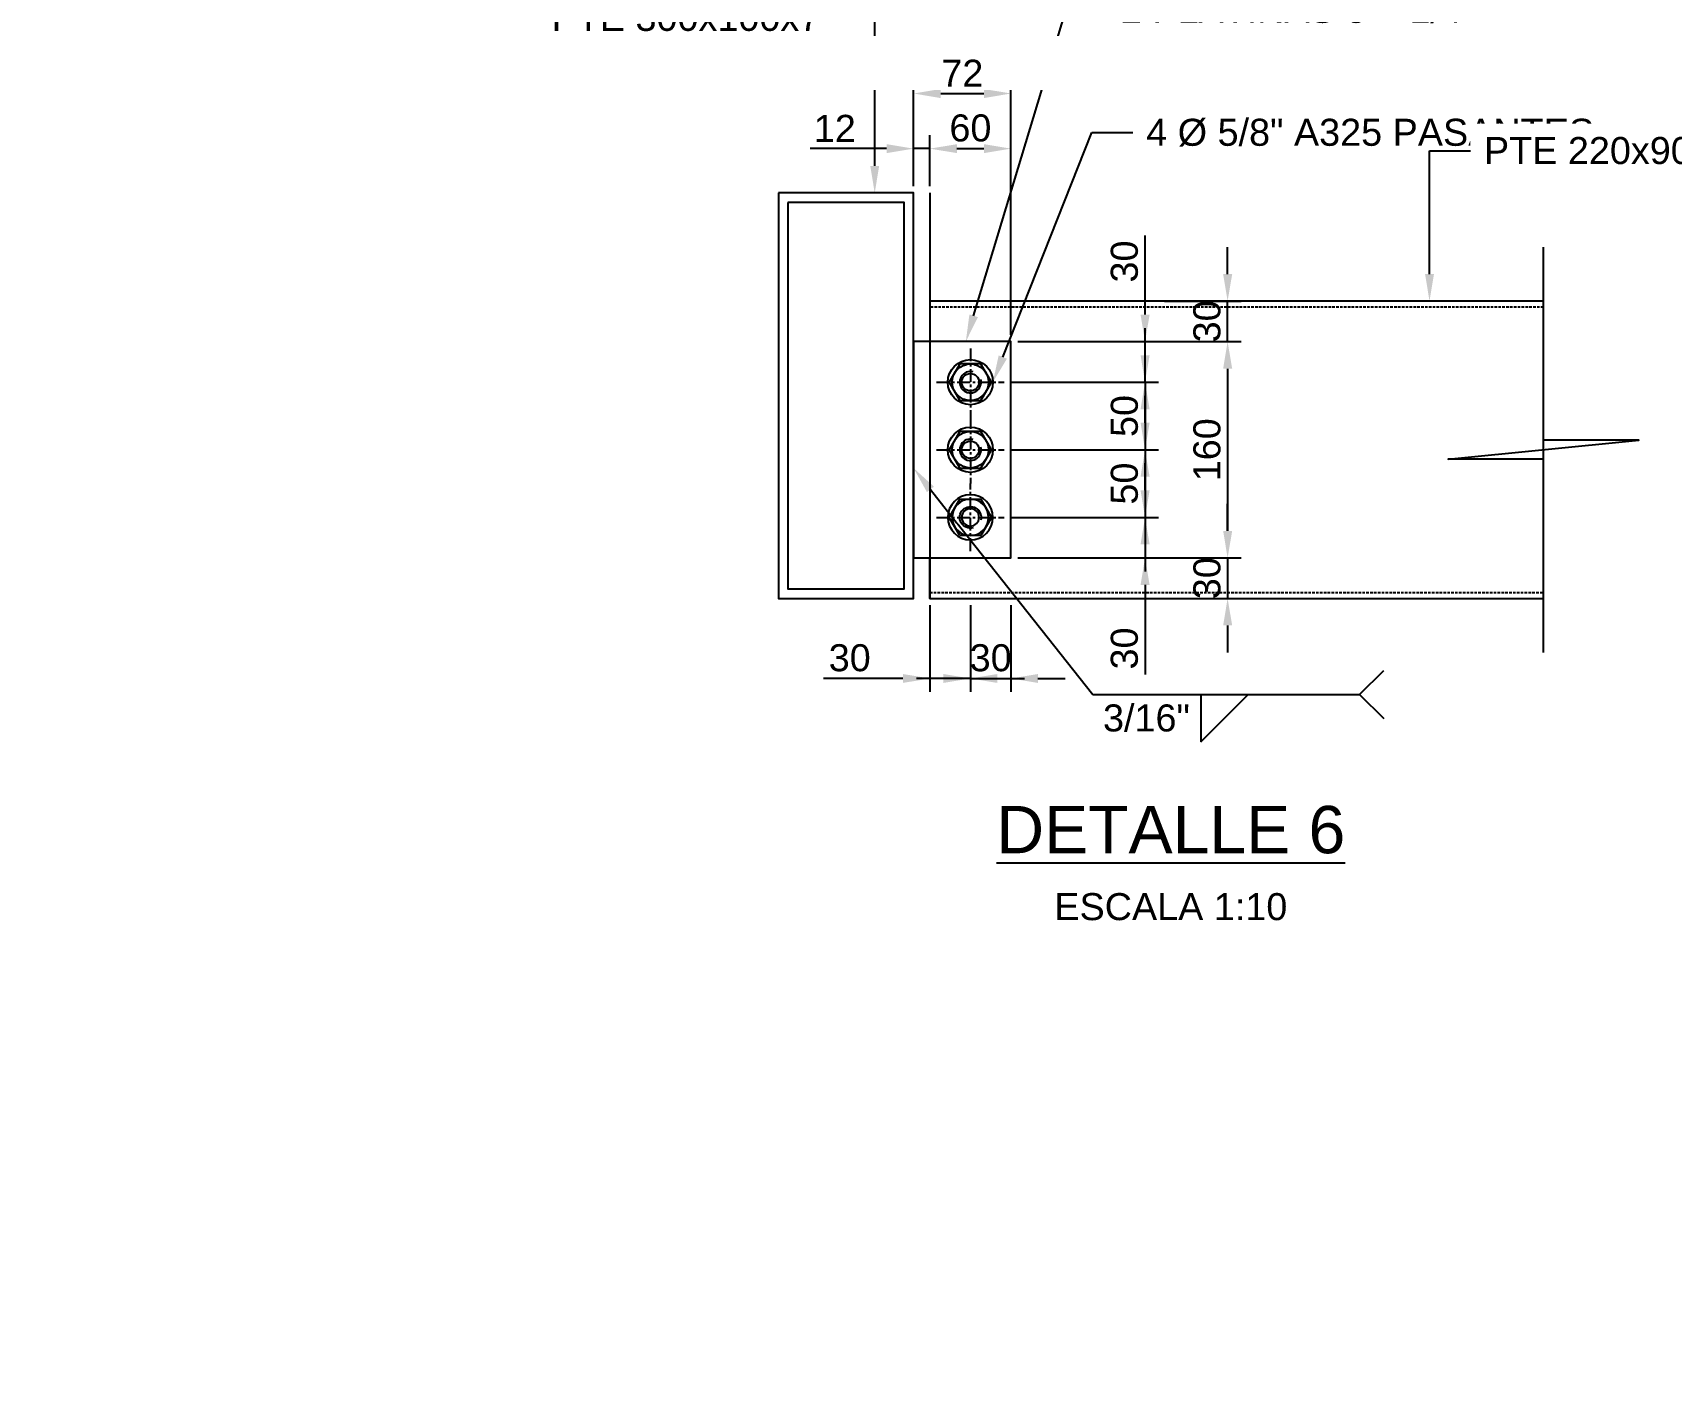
# Model space of a CAD drawing. Header units: millimetres. Extents: x -1367288 to 157996, y -18171 to 61708.
# Drawn here: x 28703 to 29915, y 13244 to 14250 of the extents above; entities that cross this region are included whole.
import ezdxf
from ezdxf import colors
from ezdxf.entities.mleader import LeaderData, LeaderLine
from ezdxf.enums import TextEntityAlignment as Align
from ezdxf.math import Vec2, Vec3

# ---------------------------------------------------------------- set-up
doc = ezdxf.new("R2010")
doc.units = ezdxf.units.MM
doc.header["$LTSCALE"] = 0.3
doc.linetypes.add('CENTER', pattern=[50.8, 31.75, -6.35, 6.35, -6.35])
doc.linetypes.add('HIDDEN', pattern=[9.525, 6.35, -3.175])
for name, color, linetype in [('EE-CENTROS', 8, 'CENTER'), ('EE-TEXTO 1', 4, 'Continuous'), ('EE-TEXTO 2', 2, 'Continuous'), ('SIM- PTE 220x90x4.5', 154, 'Continuous'), ('SIM-COTAS', 1, 'Continuous'), ('SIM-OCULTOS', 8, 'HIDDEN'), ('SIM-PLATINAS', 2, 'Continuous'), ('SIM-PTE 300x100x7', 213, 'Continuous')]:
    doc.layers.add(name, color=color, linetype=linetype)
doc.styles.add('ARIAL EE', font='arial.ttf')
doc.styles.get("Standard").update_dxf_attribs({"font": 'arial.ttf'})
doc.dimstyles.new('EE 1_STANDAR', dxfattribs={"dimtxt": 2, "dimasz": 2, "dimexe": 1, "dimexo": 0.5, "dimgap": 0.5, "dimtad": 1, "dimdec": 0, "dimdsep": 46, "dimtxsty": 'ARIAL EE', "dimcen": 1.5, "dimclrd": 256, "dimclre": 256, "dimclrt": 2, "dimadec": 0, "dimazin": 0, "dimtfac": 1, "dimtdec": 0, "dimtix": 1, "dimtmove": 0, "dimatfit": 2, "dimfxl": 1, "dimlwd": -1, "dimlwe": -1, "dimarcsym": 0})

# ---------------------------------------------------------------- blocks, each defined once
blk = doc.blocks.new('TUERCA 5-8')
blk.add_lwpolyline([(919700.1, -652089.1), (919692.3, -652102.6), (919700.1, -652116.1), (919715.7, -652116.1), (919723.5, -652102.6), (919715.7, -652089.1)], close=True)
for radius in [16.7, 13.5, 6.44]:
    blk.add_circle((919707.9, -652102.6), radius)
blk.add_arc((919707.9, -652102.6), 7.94, 75, 15)
at = {"layer": 'EE-CENTROS'}
for p, q in [((919707.9, -652077.6), (919707.9, -652127.6)), ((919682.9, -652102.6), (919732.9, -652102.6))]:
    blk.add_line(p, q, dxfattribs=at)
blk = doc.blocks.new('TUER 5-8')
blk.add_blockref('TUERCA 5-8', (-919707.9, 652102.6))
blk = doc.blocks.new('*D495')
at = {"layer": 'SIM-COTAS', "transparency": 16777216}
for p, q in [((29586.9, 14071.1), (29586.9, 14091.1)), ((29540.3, 14051.1), (29596.9, 14051.1)), ((29586.9, 14021.1), (29586.9, 14051.1)), ((29431.6, 14021.1), (29596.9, 14021.1)), ((29586.9, 14001.1), (29586.9, 13981.1))]:
    blk.add_line(p, q, dxfattribs=at)
for points in [[(29583.6, 14071.1), (29590.3, 14071.1), (29586.9, 14051.1)], [(29583.6, 14001.1), (29590.3, 14001.1), (29586.9, 14021.1)]]:
    blk.add_solid(points, dxfattribs=at)
at = {"layer": 'SIM-COTAS', "color": 2, "transparency": 16777216, "insert": (29571.7, 14036.1), "char_height": 20, "attachment_point": 5, "rotation": 90, "style": 'ARIAL EE'}
blk.add_mtext('30', dxfattribs=at)
blk = doc.blocks.new('*D494')
at = {"layer": 'SIM-COTAS', "transparency": 16777216}
for p, q in [((29431.6, 14021.1), (29596.9, 14021.1)), ((29586.9, 14001.1), (29586.9, 13881.1)), ((29431.6, 13861.1), (29596.9, 13861.1))]:
    blk.add_line(p, q, dxfattribs=at)
for points in [[(29583.6, 14001.1), (29590.3, 14001.1), (29586.9, 14021.1)], [(29583.6, 13881.1), (29590.3, 13881.1), (29586.9, 13861.1)]]:
    blk.add_solid(points, dxfattribs=at)
at = {"layer": 'SIM-COTAS', "color": 2, "transparency": 16777216, "insert": (29571.7, 13941.1), "char_height": 20, "attachment_point": 5, "rotation": 90, "style": 'ARIAL EE'}
blk.add_mtext('160', dxfattribs=at)
blk = doc.blocks.new('*D493')
at = {"layer": 'SIM-COTAS', "transparency": 16777216}
for p, q in [((29586.9, 13881.1), (29586.9, 13901.1)), ((29431.6, 13861.1), (29596.9, 13861.1)), ((29586.9, 13861.1), (29586.9, 13831.1)), ((29540.3, 13831.1), (29596.9, 13831.1)), ((29586.9, 13811.1), (29586.9, 13791.1))]:
    blk.add_line(p, q, dxfattribs=at)
for points in [[(29583.6, 13881.1), (29590.3, 13881.1), (29586.9, 13861.1)], [(29583.6, 13811.1), (29590.3, 13811.1), (29586.9, 13831.1)]]:
    blk.add_solid(points, dxfattribs=at)
at = {"layer": 'SIM-COTAS', "color": 2, "transparency": 16777216, "insert": (29571.7, 13846.1), "char_height": 20, "attachment_point": 5, "rotation": 90, "style": 'ARIAL EE'}
blk.add_mtext('30', dxfattribs=at)
blk = doc.blocks.new('*D492')
at = {"layer": 'SIM-COTAS', "transparency": 16777216}
for p, q in [((29525.8, 14041.1), (29525.8, 14099.7)), ((29431.6, 14021.1), (29535.8, 14021.1)), ((29525.8, 13991.1), (29525.8, 14021.1)), ((29426.6, 13991.1), (29535.8, 13991.1)), ((29525.8, 13971.1), (29525.8, 13951.1))]:
    blk.add_line(p, q, dxfattribs=at)
for points in [[(29522.5, 14041.1), (29529.2, 14041.1), (29525.8, 14021.1)], [(29522.5, 13971.1), (29529.2, 13971.1), (29525.8, 13991.1)]]:
    blk.add_solid(points, dxfattribs=at)
at = {"layer": 'SIM-COTAS', "color": 2, "transparency": 16777216, "insert": (29510.6, 14080.4), "char_height": 20, "attachment_point": 5, "rotation": 90, "style": 'ARIAL EE'}
blk.add_mtext('30', dxfattribs=at)
blk = doc.blocks.new('*D491')
at = {"layer": 'SIM-COTAS', "transparency": 16777216}
for p, q in [((29525.8, 14011.1), (29525.8, 14031.1)), ((29426.6, 13991.1), (29535.8, 13991.1)), ((29525.8, 13991.1), (29525.8, 13941.1)), ((29426.6, 13941.1), (29535.8, 13941.1)), ((29525.8, 13921.1), (29525.8, 13901.1))]:
    blk.add_line(p, q, dxfattribs=at)
for points in [[(29522.5, 14011.1), (29529.2, 14011.1), (29525.8, 13991.1)], [(29522.5, 13921.1), (29529.2, 13921.1), (29525.8, 13941.1)]]:
    blk.add_solid(points, dxfattribs=at)
at = {"layer": 'SIM-COTAS', "color": 2, "transparency": 16777216, "insert": (29510.6, 13966.1), "char_height": 20, "attachment_point": 5, "rotation": 90, "style": 'ARIAL EE'}
blk.add_mtext('50', dxfattribs=at)
blk = doc.blocks.new('*D490')
at = {"layer": 'SIM-COTAS', "transparency": 16777216}
for p, q in [((29525.8, 13961.1), (29525.8, 13981.1)), ((29426.6, 13941.1), (29535.8, 13941.1)), ((29525.8, 13941.1), (29525.8, 13891.1)), ((29426.6, 13891.1), (29535.8, 13891.1)), ((29525.8, 13871.1), (29525.8, 13851.1))]:
    blk.add_line(p, q, dxfattribs=at)
for points in [[(29522.5, 13961.1), (29529.2, 13961.1), (29525.8, 13941.1)], [(29522.5, 13871.1), (29529.2, 13871.1), (29525.8, 13891.1)]]:
    blk.add_solid(points, dxfattribs=at)
at = {"layer": 'SIM-COTAS', "color": 2, "transparency": 16777216, "insert": (29510.6, 13916.1), "char_height": 20, "attachment_point": 5, "rotation": 90, "style": 'ARIAL EE'}
blk.add_mtext('50', dxfattribs=at)
blk = doc.blocks.new('*D489')
at = {"layer": 'SIM-COTAS', "transparency": 16777216}
for p, q in [((29525.8, 13911.1), (29525.8, 13931.1)), ((29426.6, 13891.1), (29535.8, 13891.1)), ((29525.8, 13891.1), (29525.8, 13861.1)), ((29431.6, 13861.1), (29535.8, 13861.1)), ((29525.8, 13841.1), (29525.8, 13774.8))]:
    blk.add_line(p, q, dxfattribs=at)
for points in [[(29522.5, 13911.1), (29529.2, 13911.1), (29525.8, 13891.1)], [(29522.5, 13841.1), (29529.2, 13841.1), (29525.8, 13861.1)]]:
    blk.add_solid(points, dxfattribs=at)
at = {"layer": 'SIM-COTAS', "color": 2, "transparency": 16777216, "insert": (29510.6, 13794.1), "char_height": 20, "attachment_point": 5, "rotation": 90, "style": 'ARIAL EE'}
blk.add_mtext('30', dxfattribs=at)
blk = doc.blocks.new('*D488')
at = {"layer": 'SIM-COTAS', "transparency": 16777216}
for p, q in [((29366.6, 13826.1), (29366.6, 13761.9)), ((29396.6, 13826.1), (29396.6, 13761.9)), ((29346.6, 13771.9), (29288, 13771.9)), ((29396.6, 13771.9), (29366.6, 13771.9)), ((29416.6, 13771.9), (29436.6, 13771.9))]:
    blk.add_line(p, q, dxfattribs=at)
for points in [[(29346.6, 13775.2), (29346.6, 13768.6), (29366.6, 13771.9)], [(29416.6, 13775.2), (29416.6, 13768.6), (29396.6, 13771.9)]]:
    blk.add_solid(points, dxfattribs=at)
at = {"layer": 'SIM-COTAS', "color": 2, "transparency": 16777216, "insert": (29307.3, 13787.1), "char_height": 20, "attachment_point": 5, "style": 'ARIAL EE'}
blk.add_mtext('30', dxfattribs=at)
blk = doc.blocks.new('*D487')
at = {"layer": 'SIM-COTAS', "transparency": 16777216}
for p, q in [((29354.6, 14136.1), (29354.6, 14214.7)), ((29426.6, 14026.1), (29426.6, 14214.7)), ((29374.6, 14204.7), (29406.6, 14204.7))]:
    blk.add_line(p, q, dxfattribs=at)
for points in [[(29374.6, 14208), (29374.6, 14201.3), (29354.6, 14204.7)], [(29406.6, 14208), (29406.6, 14201.3), (29426.6, 14204.7)]]:
    blk.add_solid(points, dxfattribs=at)
at = {"layer": 'SIM-COTAS', "color": 2, "transparency": 16777216, "insert": (29390.6, 14219.7), "char_height": 20, "attachment_point": 5, "style": 'ARIAL EE'}
blk.add_mtext('72', dxfattribs=at)
blk = doc.blocks.new('AWS-FILL-IZQ')
at = {"transparency": 16777216}
for p, q in [((20, 0), (21.78, 1.78)), ((8.25, -3.5), (11.75, 0)), ((8.25, 0), (8.25, -3.5)), ((8.25, 0), (20, 0)), ((20, 0), (21.78, -1.78))]:
    blk.add_line(p, q, dxfattribs=at)
at = {"layer": 'EE-TEXTO 2', "color": 2, "transparency": 16777216, "style": 'ARIAL EE'}
for tag, p, flags in [('OBSERVACION', (22.3, -1.07), 4), ('DE-TANTO-CADA-TANTO', (12.07, -2.68), 12)]:
    blk.add_attdef(tag, p, '', height=2, dxfattribs=dict(at, flags=flags))
at = {"layer": 'EE-TEXTO 2', "color": 2, "transparency": 16777216, "style": 'ARIAL EE', "flags": 12}
blk.add_attdef('VALOR_SOLDADURA', text='', height=2, dxfattribs=at).set_placement((7.44, -2.73), align=Align.RIGHT)
blk = doc.blocks.new('TÍTULO')
at = {"layer": 'EE-TEXTO 1', "style": 'ARIAL EE'}
blk.add_attdef('%%UVISTAENPLANTA', text='', height=3.5, dxfattribs=at).set_placement((-0.54, 3.5), align=Align.CENTER)
at = {"layer": 'EE-TEXTO 2', "style": 'ARIAL EE'}
for tag, p in [('SUBTITULO', (-0.77, -1.27)), ('ESCALA1:100', (-0.32, -5.15))]:
    blk.add_attdef(tag, text='', height=2, dxfattribs=at).set_placement(p, align=Align.CENTER)
blk = doc.blocks.new('*D514')
at = {"layer": 'SIM-COTAS', "transparency": 16777216}
for p, q in [((29354.6, 14136.1), (29354.6, 14173.9)), ((29366.6, 14136.1), (29366.6, 14173.9)), ((29334.6, 14163.9), (29278, 14163.9)), ((29366.6, 14163.9), (29354.6, 14163.9)), ((29386.6, 14163.9), (29406.6, 14163.9))]:
    blk.add_line(p, q, dxfattribs=at)
for points in [[(29334.6, 14167.2), (29334.6, 14160.6), (29354.6, 14163.9)], [(29386.6, 14167.2), (29386.6, 14160.6), (29366.6, 14163.9)]]:
    blk.add_solid(points, dxfattribs=at)
at = {"layer": 'SIM-COTAS', "color": 2, "transparency": 16777216, "insert": (29296.3, 14178.9), "char_height": 20, "attachment_point": 5, "style": 'ARIAL EE'}
blk.add_mtext('12', dxfattribs=at)
blk = doc.blocks.new('*D515')
at = {"layer": 'SIM-COTAS', "transparency": 16777216}
for p, q in [((29366.6, 14136.1), (29366.6, 14173.9)), ((29426.6, 14136.1), (29426.6, 14173.9)), ((29386.6, 14163.9), (29406.6, 14163.9))]:
    blk.add_line(p, q, dxfattribs=at)
for points in [[(29386.6, 14167.2), (29386.6, 14160.6), (29366.6, 14163.9)], [(29406.6, 14167.2), (29406.6, 14160.6), (29426.6, 14163.9)]]:
    blk.add_solid(points, dxfattribs=at)
at = {"layer": 'SIM-COTAS', "color": 2, "transparency": 16777216, "insert": (29396.6, 14179.1), "char_height": 20, "attachment_point": 5, "style": 'ARIAL EE'}
blk.add_mtext('60', dxfattribs=at)
blk = doc.blocks.new('*D516')
at = {"layer": 'SIM-COTAS', "transparency": 16777216}
for p, q in [((29396.6, 13826.1), (29396.6, 13761.9)), ((29426.6, 13826.1), (29426.6, 13761.9)), ((29376.6, 13771.9), (29356.6, 13771.9)), ((29396.6, 13771.9), (29426.6, 13771.9)), ((29446.6, 13771.9), (29466.6, 13771.9))]:
    blk.add_line(p, q, dxfattribs=at)
for points in [[(29376.6, 13775.2), (29376.6, 13768.6), (29396.6, 13771.9)], [(29446.6, 13775.2), (29446.6, 13768.6), (29426.6, 13771.9)]]:
    blk.add_solid(points, dxfattribs=at)
at = {"layer": 'SIM-COTAS', "color": 2, "transparency": 16777216, "insert": (29411.6, 13787.1), "char_height": 20, "attachment_point": 5, "style": 'ARIAL EE'}
blk.add_mtext('30', dxfattribs=at)

msp = doc.modelspace()

# ---------------------------------------------------------------- linework, layer by layer
at = {"layer": 'SIM-PTE 300x100x7'}
for p, q in [((29366.6, 13831.1, 2.1), (29366.6, 13861.1, 2.1)), ((29820.6, 13831.1, 2.1), (29820.6, 13840.6, 2.1))]:
    msp.add_line(p, q, dxfattribs=at)

# ---------------------------------------------------------------- block references
at = {"layer": 'EE-TEXTO 1'}
ref = msp.add_blockref('TÍTULO', (29544.9, 13660.1, 0.6), dxfattribs=dict(at, xscale=10, yscale=10, zscale=10))
ref.add_attrib('%%UTÍTULO', '%%uDETALLE 6', dxfattribs={"height": 35, "style": 'ARIAL EE'}).set_placement((29544.9, 13660.1, 0.6), align=Align.MIDDLE_CENTER)
ref.add_attrib('ESCALA', 'ESCALA 1:10', dxfattribs={"layer": 'EE-TEXTO 2', "height": 20, "style": 'ARIAL EE'}).set_placement((29544.9, 13603.1, 0.6), align=Align.MIDDLE_CENTER)

# ---------------------------------------------------------------- dimensions: what is measured, and where the dimension line sits
at = {"layer": 'SIM-COTAS'}
dim = msp.add_linear_dim(base=(29396.6, 13771.9, 4.5), p1=(29366.6, 13831.1, 2.1), p2=(29396.6, 13831.1, 4.5), dimstyle='EE 1_STANDAR', dxfattribs=at)
dim.commit()
dim.dimension.update_dxf_attribs({"geometry": '*D488', "text_midpoint": (29307.3, 13771.9, 4.5), "dimtype": 160})
dim = msp.add_linear_dim(base=(29426.6, 13771.9), p1=(29396.6, 13831.1, 4.5), p2=(29426.6, 13831.1, 2.1), dimstyle='EE 1_STANDAR', dxfattribs=at)
dim.commit()
dim.dimension.update_dxf_attribs({"geometry": '*D516', "text_midpoint": (29411.6, 13787.1)})

# ---------------------------------------------------------------- leaders
at = {"layer": 'SIM-COTAS', "linetype": 'Continuous'}
ml = msp.add_multileader_mtext('Standard', dxfattribs=at)
ml.set_content('\\A1;{\\C2;PTE 400x200x9mm}', color=256)
ml.set_leader_properties()
ml.build(insert=Vec2(0, 0))
ml.multileader.update_dxf_attribs({"dogleg_length": 0.0025, "arrow_head_size": 30, "scale": 15})
ctx = ml.context
ctx.base_point, ctx.scale, ctx.char_height, ctx.arrow_head_size, ctx.landing_gap_size, ctx.plane_origin = Vec3(23749.5, 13858.4, -2.5), 15, 30, 30, 15, Vec3(-6296.3, 19880.7, -2.5)
notes = []
notes.append((ctx, [(0, (1, 1, 0), (23704, 13858.4, -2.5), (1, 0), 45.6, [(0, [(23704, 14014.7, -2.5)], 0, [])])]))
ctx.mtext.insert, ctx.mtext.width, ctx.mtext.defined_height, ctx.mtext.flow_direction = Vec3(23764.5, 13873.7, -2.5), 365.737, 126.9, 5
ctx.mtext.has_bg_fill, ctx.mtext.bg_color, ctx.mtext.bg_scale_factor, ctx.mtext.bg_transparency, ctx.mtext.use_window_bg_color = 1, -1027028792, 1.5, 0, 1
ml = msp.add_multileader_mtext('Standard', dxfattribs=at)
ml.set_content('\\A1;{\\C2;VIGA ARMADA TIPO1}', color=256)
ml.set_leader_properties()
ml.build(insert=Vec2(0, 0))
ml.multileader.update_dxf_attribs({"dogleg_length": 0.0025, "arrow_head_size": 100, "scale": 50})
ctx = ml.context
ctx.base_point, ctx.scale, ctx.char_height, ctx.arrow_head_size, ctx.landing_gap_size, ctx.plane_origin = Vec3(-11488.6, 13342.9, 2), 50, 100, 100, 50, Vec3(-15708.9, -2492.3, 2)
notes.append((ctx, [(0, (1, 1, 0), (-11680.8, 13342.9, 2), (1, 0), 192.2, [(0, [(-11680.8, 13782.8, 2)], 0, [])])]))
ctx.mtext.insert, ctx.mtext.width, ctx.mtext.defined_height, ctx.mtext.flow_direction = Vec3(-11438.6, 13393.7, 2), 1051.855, 411.1, 5
for ctx, leaders in notes:
    for number, flags, end, landing, length, lines in leaders:
        leader = LeaderData()
        leader.index, (leader.has_last_leader_line, leader.has_dogleg_vector, leader.attachment_direction) = number, flags
        leader.last_leader_point, leader.dogleg_vector, leader.dogleg_length = Vec3(end), Vec3(landing), length
        for number, points, colour, breaks in lines:
            line = LeaderLine()
            line.index, line.vertices, line.color, line.breaks = number, Vec3.list(points), colors.encode_raw_color(colour), breaks
            leader.lines.append(line)
        ctx.leaders.append(leader)

# ---------------------------------------------------------------- next in the draw order: leaders
ml = msp.add_multileader_mtext('Standard', dxfattribs=at)
ml.set_content('\\A1;{\\C2;4 Ø 5/8" A325 PASANTES}', color=256)
ml.set_leader_properties()
ml.build(insert=Vec2(0, 0))
ml.multileader.update_dxf_attribs({"dogleg_length": 0.0025, "arrow_head_size": 30, "scale": 15})
ctx = ml.context
ctx.base_point, ctx.scale, ctx.char_height, ctx.arrow_head_size, ctx.landing_gap_size, ctx.plane_origin = Vec3(25297.9, 13926.1, -2.5), 15, 30, 30, 15, Vec3(-4800.6, 19726.2, -2.5)
notes = []
notes.append((ctx, [(0, (1, 1, 0), (25252.4, 13926.1, -2.5), (1, 0), 45.6, [(0, [(25134.2, 14176.3, -2.5)], 0, [])])]))
ctx.mtext.insert, ctx.mtext.width, ctx.mtext.defined_height, ctx.mtext.flow_direction = Vec3(25312.9, 13941.4, -2.5), 268.898, 126.9, 5
ctx.mtext.has_bg_fill, ctx.mtext.bg_color, ctx.mtext.bg_scale_factor, ctx.mtext.bg_transparency, ctx.mtext.use_window_bg_color = 1, -1027028792, 1.5, 0, 1
for ctx, leaders in notes:
    for number, flags, end, landing, length, lines in leaders:
        leader = LeaderData()
        leader.index, (leader.has_last_leader_line, leader.has_dogleg_vector, leader.attachment_direction) = number, flags
        leader.last_leader_point, leader.dogleg_vector, leader.dogleg_length = Vec3(end), Vec3(landing), length
        for number, points, colour, breaks in lines:
            line = LeaderLine()
            line.index, line.vertices, line.color, line.breaks = number, Vec3.list(points), colors.encode_raw_color(colour), breaks
            leader.lines.append(line)
        ctx.leaders.append(leader)

# ---------------------------------------------------------------- next in the draw order: leaders
ml = msp.add_multileader_mtext('Standard', dxfattribs=at)
ml.set_content('\\A1;{\\C2;PTE 300x100x7}', color=256)
ml.set_leader_properties()
ml.build(insert=Vec2(0, 0))
ml.multileader.update_dxf_attribs({"dogleg_length": 0.0025, "arrow_head_size": 20, "scale": 10})
ctx = ml.context
ctx.base_point, ctx.scale, ctx.char_height, ctx.arrow_head_size, ctx.landing_gap_size, ctx.plane_origin = Vec3(29141.2, 14260.8, 2.1), 10, 20, 20, 10, Vec3(59326, 20238.6, 2.1)
ctx.text_align_type = 2
notes = []
notes.append((ctx, [(0, (1, 1, 0), (29325.8, 14260.8, 2.1), (-1, 0), 30.4, [(0, [(29325.8, 14131.1, 2.1)], 0, [])])]))
ctx.mtext.insert, ctx.mtext.rotation, ctx.mtext.width, ctx.mtext.defined_height, ctx.mtext.alignment, ctx.mtext.flow_direction = Vec3(29285.5, 14271, 2.1), 6.283185, 140.223, 84.6, 3, 5
ctx.mtext.has_bg_fill, ctx.mtext.bg_color, ctx.mtext.bg_scale_factor, ctx.mtext.bg_transparency, ctx.mtext.use_window_bg_color = 1, -1027028792, 1.5, 0, 1
ml = msp.add_multileader_mtext('Standard', dxfattribs=at)
ml.set_content('\\A1;{\\C2;VIGA ARMADA TIPO 1}', color=256)
ml.set_leader_properties()
ml.build(insert=Vec2(0, 0))
ml.multileader.update_dxf_attribs({"dogleg_length": 0.0025, "arrow_head_size": 30, "scale": 15})
ctx = ml.context
ctx.base_point, ctx.scale, ctx.char_height, ctx.arrow_head_size, ctx.landing_gap_size, ctx.plane_origin = Vec3(25714.8, 13916.2, -2.5), 15, 30, 30, 15, Vec3(-4330.9, 19980.7, -2.5)
notes.append((ctx, [(0, (1, 1, 0), (25669.3, 13916.2, -2.5), (1, 0), 45.6, [(0, [(25669.3, 14114.7, -2.5)], 0, [])])]))
ctx.mtext.insert, ctx.mtext.width, ctx.mtext.defined_height, ctx.mtext.flow_direction = Vec3(25729.8, 13931.4, -2.5), 300.989, 126.9, 5
ctx.mtext.has_bg_fill, ctx.mtext.bg_color, ctx.mtext.bg_scale_factor, ctx.mtext.bg_transparency, ctx.mtext.use_window_bg_color = 1, -1027028792, 1.5, 0, 1
for ctx, leaders in notes:
    for number, flags, end, landing, length, lines in leaders:
        leader = LeaderData()
        leader.index, (leader.has_last_leader_line, leader.has_dogleg_vector, leader.attachment_direction) = number, flags
        leader.last_leader_point, leader.dogleg_vector, leader.dogleg_length = Vec3(end), Vec3(landing), length
        for number, points, colour, breaks in lines:
            line = LeaderLine()
            line.index, line.vertices, line.color, line.breaks = number, Vec3.list(points), colors.encode_raw_color(colour), breaks
            leader.lines.append(line)
        ctx.leaders.append(leader)

# ---------------------------------------------------------------- next in the draw order: block references
at = {"xscale": -1, "rotation": 180}
msp.add_blockref('TUER 5-8', (29396.6, 13891.1, 2.1), dxfattribs=at)

# ---------------------------------------------------------------- next in the draw order: dimensions: what is measured, and where the dimension line sits
at = {"layer": 'SIM-COTAS'}
dim = msp.add_linear_dim(base=(29586.9, 13831.1, 4.5), p1=(29426.6, 13861.1, 2.1), p2=(29535.3, 13831.1, 2.1), angle=90, dimstyle='EE 1_STANDAR', dxfattribs=at)
dim.commit()
dim.dimension.update_dxf_attribs({"geometry": '*D493', "text_midpoint": (29586.9, 13846.1, 4.5), "dimtype": 160})

# ---------------------------------------------------------------- next in the draw order: leaders
at = {"layer": 'SIM-COTAS', "linetype": 'Continuous'}
ml = msp.add_multileader_mtext('Standard', dxfattribs=at)
ml.set_content('\\A1;{\\C2;4 Ø 5/8" A325 PASANTES}', color=256)
ml.set_leader_properties()
ml.build(insert=Vec2(0, 0))
ml.multileader.update_dxf_attribs({"dogleg_length": 0.0025, "arrow_head_size": 30, "scale": 15})
ctx = ml.context
ctx.base_point, ctx.scale, ctx.char_height, ctx.arrow_head_size, ctx.landing_gap_size, ctx.plane_origin = Vec3(27732.8, 13973.5, -2.5), 15, 30, 30, 15, Vec3(-2365.7, 19673.6, -2.5)
notes = []
notes.append((ctx, [(0, (1, 1, 0), (27687.3, 13973.5, -2.5), (1, 0), 45.6, [(0, [(27569.1, 14123.6, -2.5)], 0, [])])]))
ctx.mtext.insert, ctx.mtext.width, ctx.mtext.defined_height, ctx.mtext.flow_direction = Vec3(27747.8, 13988.7, -2.5), 268.898, 126.9, 5
ctx.mtext.has_bg_fill, ctx.mtext.bg_color, ctx.mtext.bg_scale_factor, ctx.mtext.bg_transparency, ctx.mtext.use_window_bg_color = 1, -1027028792, 1.5, 0, 1
at = {"layer": 'SIM-COTAS'}
ml = msp.add_multileader_block('Standard', dxfattribs=at)
ml.set_content('AWS-FILL-IZQ', color=256, scale=10)
ml.set_attribute('VALOR_SOLDADURA', '3/16"', width=0)
ml.set_attribute('DE-TANTO-CADA-TANTO', '', width=0)
ml.set_attribute('OBSERVACION', '', width=0)
ml.set_leader_properties(color=256)
ml.build(insert=Vec2(0, 0))
ml.multileader.update_dxf_attribs({"arrow_head_size": 20, "scale": 10, "block_connection_type": 1})
ctx = ml.context
ctx.base_point, ctx.scale, ctx.char_height, ctx.arrow_head_size, ctx.landing_gap_size, ctx.plane_origin = Vec3(29567.1, 13760, 4.5), 10, 40, 20, 20, Vec3(30007, 13849.7, 4.5)
ctx.attachment_type = 1
notes.append((ctx, [(0, (1, 1, 0), (29487.1, 13760, 4.5), (1, 0), 80, [(0, [(29354.6, 13927.5, 4.5), (29487.1, 13760, 4.5)], 0, [])])]))
ctx.block.insert = Vec3(29484.6, 13760, 4.5)
for ctx, leaders in notes:
    for number, flags, end, landing, length, lines in leaders:
        leader = LeaderData()
        leader.index, (leader.has_last_leader_line, leader.has_dogleg_vector, leader.attachment_direction) = number, flags
        leader.last_leader_point, leader.dogleg_vector, leader.dogleg_length = Vec3(end), Vec3(landing), length
        for number, points, colour, breaks in lines:
            line = LeaderLine()
            line.index, line.vertices, line.color, line.breaks = number, Vec3.list(points), colors.encode_raw_color(colour), breaks
            leader.lines.append(line)
        ctx.leaders.append(leader)

# ---------------------------------------------------------------- next in the draw order: linework, layer by layer
at = {"layer": 'SIM-PTE 300x100x7'}
msp.add_line((29820.6, 14071.6, 2.1), (29820.6, 14081.1, 2.1), dxfattribs=at)

# ---------------------------------------------------------------- next in the draw order: leaders
at = {"layer": 'SIM-COTAS', "linetype": 'Continuous'}
ml = msp.add_multileader_mtext('Standard', dxfattribs=at)
ml.set_content('\\A1;{\\C2;VIGA ARMADA TIPO 1}', color=256)
ml.set_leader_properties()
ml.build(insert=Vec2(0, 0))
ml.multileader.update_dxf_attribs({"dogleg_length": 0.0025, "arrow_head_size": 30, "scale": 15})
ctx = ml.context
ctx.base_point, ctx.scale, ctx.char_height, ctx.arrow_head_size, ctx.landing_gap_size, ctx.plane_origin = Vec3(28149.8, 13963.5, -2.5), 15, 30, 30, 15, Vec3(-1896, 19928, -2.5)
notes = []
notes.append((ctx, [(0, (1, 1, 0), (28104.2, 13963.5, -2.5), (1, 0), 45.6, [(0, [(28104.2, 14062.1, -2.5)], 0, [])])]))
ctx.mtext.insert, ctx.mtext.width, ctx.mtext.defined_height, ctx.mtext.flow_direction = Vec3(28164.8, 13978.8, -2.5), 300.989, 126.9, 5
ctx.mtext.has_bg_fill, ctx.mtext.bg_color, ctx.mtext.bg_scale_factor, ctx.mtext.bg_transparency, ctx.mtext.use_window_bg_color = 1, -1027028792, 1.5, 0, 1
for ctx, leaders in notes:
    for number, flags, end, landing, length, lines in leaders:
        leader = LeaderData()
        leader.index, (leader.has_last_leader_line, leader.has_dogleg_vector, leader.attachment_direction) = number, flags
        leader.last_leader_point, leader.dogleg_vector, leader.dogleg_length = Vec3(end), Vec3(landing), length
        for number, points, colour, breaks in lines:
            line = LeaderLine()
            line.index, line.vertices, line.color, line.breaks = number, Vec3.list(points), colors.encode_raw_color(colour), breaks
            leader.lines.append(line)
        ctx.leaders.append(leader)

# ---------------------------------------------------------------- next in the draw order: linework, layer by layer
at = {"layer": 'SIM-OCULTOS', "elevation": 2.1}
msp.add_lwpolyline([(29366.6, 14046.6), (29366.6, 13835.6), (29820.6, 13835.6), (29820.6, 14046.6)], close=True, dxfattribs=at)
at = {"layer": 'SIM-PLATINAS', "elevation": 2.1}
msp.add_lwpolyline([(29354.6, 14021.1), (29354.6, 13861.1), (29426.6, 13861.1), (29426.6, 14021.1)], close=True, dxfattribs=at)
at = {"layer": 'SIM-PTE 300x100x7'}
msp.add_line((29366.6, 14131.1, 2.1), (29366.6, 14021.1, 2.1), dxfattribs=at)
at = {"layer": 'SIM-PTE 300x100x7', "elevation": 2.1}
msp.add_lwpolyline([(29261.6, 14124.1), (29261.6, 13838.1), (29347.6, 13838.1), (29347.6, 14124.1)], close=True, dxfattribs=at)

# ---------------------------------------------------------------- next in the draw order: block references
for p in [(29396.6, 13991.1, 2.1), (29396.6, 13941.1, 2.1)]:
    msp.add_blockref('TUER 5-8', p)

# ---------------------------------------------------------------- next in the draw order: dimensions: what is measured, and where the dimension line sits
at = {"layer": 'SIM-COTAS'}
dim = msp.add_linear_dim(base=(29426.6, 14204.7, 4.5), p1=(29354.6, 14131.1, 2.1), p2=(29426.6, 14021.1, 2.1), dimstyle='EE 1_STANDAR', dxfattribs=at)
dim.commit()
dim.dimension.update_dxf_attribs({"geometry": '*D487', "text_midpoint": (29390.6, 14219.7, 4.5)})
for base, p1, p2, picture, middle in [((29525.8, 13991.1, 4.5), (29426.6, 14021.1, 2.1), (29421.6, 13991.1, 2.1), '*D492', (29525.8, 14080.4, 4.5)), ((29586.9, 14051.1, 4.5), (29426.6, 14021.1, 2.1), (29535.3, 14051.1, 2.1), '*D495', (29586.9, 14036.1, 4.5)), ((29525.8, 13861.1, 4.5), (29421.6, 13891.1, 2.1), (29426.6, 13861.1, 2.1), '*D489', (29525.8, 13794.1, 4.5))]:
    dim = msp.add_linear_dim(base=base, p1=p1, p2=p2, angle=90, dimstyle='EE 1_STANDAR', dxfattribs=at)
    dim.commit()
    dim.dimension.update_dxf_attribs({"geometry": picture, "text_midpoint": middle, "dimtype": 160})
for base, p1, p2, picture, middle in [((29525.8, 13941.1, 4.5), (29421.6, 13991.1, 2.1), (29421.6, 13941.1, 2.1), '*D491', (29510.6, 13966.1, 4.5)), ((29586.9, 13861.1, 4.5), (29426.6, 14021.1, 2.1), (29426.6, 13861.1, 2.1), '*D494', (29571.7, 13941.1, 4.5)), ((29525.8, 13891.1, 4.5), (29421.6, 13941.1, 2.1), (29421.6, 13891.1, 2.1), '*D490', (29510.6, 13916.1, 4.5))]:
    dim = msp.add_linear_dim(base=base, p1=p1, p2=p2, angle=90, dimstyle='EE 1_STANDAR', dxfattribs=at)
    dim.commit()
    dim.dimension.update_dxf_attribs({"geometry": picture, "text_midpoint": middle})

# ---------------------------------------------------------------- next in the draw order: leaders
at = {"layer": 'SIM-COTAS', "linetype": 'Continuous'}
ml = msp.add_multileader_mtext('Standard', dxfattribs=at)
ml.set_content('\\A1;{\\C2;4 Ø 5/8" A325 PASANTES}', color=256)
ml.set_leader_properties()
ml.build(insert=Vec2(0, 0))
ml.multileader.update_dxf_attribs({"dogleg_length": 0.0025, "arrow_head_size": 20, "scale": 10})
ctx = ml.context
ctx.base_point, ctx.scale, ctx.char_height, ctx.arrow_head_size, ctx.landing_gap_size, ctx.plane_origin = Vec3(29516.7, 14175.9, 2.1), 10, 20, 20, 10, Vec3(-530.4, 19442.6, 2.1)
notes = []
notes.append((ctx, [(0, (1, 1, 0), (29486.4, 14175.9, 2.1), (1, 0), 30.4, [(0, [(29413.2, 13991.1, 2.1)], 0, [])])]))
ctx.mtext.insert, ctx.mtext.width, ctx.mtext.defined_height, ctx.mtext.flow_direction = Vec3(29526.7, 14186, 2.1), 179.266, 84.6, 5
ctx.mtext.has_bg_fill, ctx.mtext.bg_color, ctx.mtext.bg_scale_factor, ctx.mtext.bg_transparency, ctx.mtext.use_window_bg_color = 1, -1027028792, 1.5, 0, 1
ml = msp.add_multileader_mtext('Standard', dxfattribs=at)
ml.set_content('\\A1;{\\C2;VIGA ARMADA TIPO1}', color=256)
ml.set_leader_properties()
ml.build(insert=Vec2(0, 0))
ml.multileader.update_dxf_attribs({"dogleg_length": 3.84, "arrow_head_size": 100, "scale": 50})
ctx = ml.context
ctx.base_point, ctx.scale, ctx.char_height, ctx.arrow_head_size, ctx.landing_gap_size, ctx.plane_origin = Vec3(-14428.9, 13343, -1.8), 50, 100, 100, 50, Vec3(-18649.2, -2492.2, -1.8)
notes.append((ctx, [(0, (1, 1, 0), (-14621.1, 13343, -1.8), (1, 0), 192.2, [(0, [(-14621, 13782.9, -1.8)], 0, [])])]))
ctx.mtext.insert, ctx.mtext.width, ctx.mtext.defined_height, ctx.mtext.flow_direction = Vec3(-14378.9, 13393.8, -1.8), 995.692, 380, 5
ctx.mtext.has_bg_fill, ctx.mtext.bg_color, ctx.mtext.bg_scale_factor, ctx.mtext.bg_transparency, ctx.mtext.use_window_bg_color = 1, -1073741824, 1.5, 0, 1
for ctx, leaders in notes:
    for number, flags, end, landing, length, lines in leaders:
        leader = LeaderData()
        leader.index, (leader.has_last_leader_line, leader.has_dogleg_vector, leader.attachment_direction) = number, flags
        leader.last_leader_point, leader.dogleg_vector, leader.dogleg_length = Vec3(end), Vec3(landing), length
        for number, points, colour, breaks in lines:
            line = LeaderLine()
            line.index, line.vertices, line.color, line.breaks = number, Vec3.list(points), colors.encode_raw_color(colour), breaks
            leader.lines.append(line)
        ctx.leaders.append(leader)

# ---------------------------------------------------------------- next in the draw order: leaders
ml = msp.add_multileader_mtext('Standard', dxfattribs=at)
ml.set_content('\\A1;{\\C2;PTE 220x90x4.5mm}', color=256)
ml.set_leader_properties()
ml.build(insert=Vec2(0, 0))
ml.multileader.update_dxf_attribs({"dogleg_length": 0.0025, "arrow_head_size": 20, "scale": 10})
ctx = ml.context
ctx.base_point, ctx.scale, ctx.char_height, ctx.arrow_head_size, ctx.landing_gap_size, ctx.plane_origin = Vec3(29766.6, 14162.3, 2.1), 10, 20, 20, 10, Vec3(-263.9, 20192.9, 2.1)
notes = []
notes.append((ctx, [(0, (1, 1, 0), (29736.3, 14162.3, 2.1), (1, 0), 30.4, [(0, [(29736.3, 14051.1, 2.1)], 0, [])])]))
ctx.mtext.insert, ctx.mtext.width, ctx.mtext.defined_height, ctx.mtext.flow_direction = Vec3(29776.6, 14172.5, 2.1), 200.659, 84.6, 5
ctx.mtext.has_bg_fill, ctx.mtext.bg_color, ctx.mtext.bg_scale_factor, ctx.mtext.bg_transparency, ctx.mtext.use_window_bg_color = 1, -1027028792, 1.5, 0, 1
for ctx, leaders in notes:
    for number, flags, end, landing, length, lines in leaders:
        leader = LeaderData()
        leader.index, (leader.has_last_leader_line, leader.has_dogleg_vector, leader.attachment_direction) = number, flags
        leader.last_leader_point, leader.dogleg_vector, leader.dogleg_length = Vec3(end), Vec3(landing), length
        for number, points, colour, breaks in lines:
            line = LeaderLine()
            line.index, line.vertices, line.color, line.breaks = number, Vec3.list(points), colors.encode_raw_color(colour), breaks
            leader.lines.append(line)
        ctx.leaders.append(leader)

# ---------------------------------------------------------------- next in the draw order: leaders
ml = msp.add_multileader_mtext('Standard', dxfattribs=at)
ml.set_content('\\A1;{\\C2;2 PLATINAS e = 1/4"}', color=256)
ml.set_leader_properties()
ml.build(insert=Vec2(0, 0))
ml.multileader.update_dxf_attribs({"dogleg_length": 0.0025, "arrow_head_size": 20, "scale": 10})
ctx = ml.context
ctx.base_point, ctx.scale, ctx.char_height, ctx.arrow_head_size, ctx.landing_gap_size, ctx.plane_origin = Vec3(29497.9, 14266.8, 2.1), 10, 20, 20, 10, Vec3(-573.7, 19943.1, 2.1)
notes = []
notes.append((ctx, [(0, (1, 1, 0), (29467.5, 14266.8, 2.1), (1, 0), 30.4, [(0, [(29393.2, 14021.1, 2.1)], 0, [])])]))
ctx.mtext.insert, ctx.mtext.width, ctx.mtext.defined_height, ctx.mtext.flow_direction = Vec3(29507.9, 14277, 2.1), 161.85, 84.6, 5
ctx.mtext.has_bg_fill, ctx.mtext.bg_color, ctx.mtext.bg_scale_factor, ctx.mtext.bg_transparency, ctx.mtext.use_window_bg_color = 1, -1027028792, 1.5, 0, 1
for ctx, leaders in notes:
    for number, flags, end, landing, length, lines in leaders:
        leader = LeaderData()
        leader.index, (leader.has_last_leader_line, leader.has_dogleg_vector, leader.attachment_direction) = number, flags
        leader.last_leader_point, leader.dogleg_vector, leader.dogleg_length = Vec3(end), Vec3(landing), length
        for number, points, colour, breaks in lines:
            line = LeaderLine()
            line.index, line.vertices, line.color, line.breaks = number, Vec3.list(points), colors.encode_raw_color(colour), breaks
            leader.lines.append(line)
        ctx.leaders.append(leader)

# ---------------------------------------------------------------- next in the draw order: linework, layer by layer
at = {"layer": 'SIM- PTE 220x90x4.5', "elevation": 2.1}
msp.add_lwpolyline([(29366.6, 14051.1), (29366.6, 13831.1), (29820.6, 13831.1), (29820.6, 14051.1)], close=True, dxfattribs=at)
at = {"layer": 'SIM-COTAS', "elevation": 2.1}
msp.add_lwpolyline([(29820.6, 13791.1), (29820.6, 13934.1), (29751.1, 13934.1, 0.024922), (29750.1, 13934.1), (29891.1, 13948.2, -0.024922), (29890.1, 13948.1), (29820.6, 13948.1), (29820.6, 14091.1)], format="xyb", dxfattribs=at)

# ---------------------------------------------------------------- next in the draw order: leaders
at = {"layer": 'SIM-COTAS', "linetype": 'Continuous'}
ml = msp.add_multileader_mtext('Standard', dxfattribs=at)
ml.set_content('\\A1;{\\C2;VIGA ARMADA TIPO 1}', color=256)
ml.set_leader_properties()
ml.build(insert=Vec2(0, 0))
ml.multileader.update_dxf_attribs({"dogleg_length": 0.0025, "arrow_head_size": 20, "scale": 10})
ctx = ml.context
ctx.base_point, ctx.scale, ctx.char_height, ctx.arrow_head_size, ctx.landing_gap_size, ctx.plane_origin = Vec3(30180.3, 14227.1, 2.1), 10, 20, 20, 10, Vec3(60424.9, 20238.6, 2.1)
ctx.text_align_type = 2
notes = []
notes.append((ctx, [(0, (1, 1, 0), (30424.7, 14227.1, 2.1), (-1, 0), 30.4, [(0, [(30424.7, 14131.1, 2.1)], 0, [])])]))
ctx.mtext.insert, ctx.mtext.rotation, ctx.mtext.width, ctx.mtext.defined_height, ctx.mtext.alignment, ctx.mtext.flow_direction = Vec3(30384.3, 14237.3, 2.1), 6.283185, 200.659, 84.6, 3, 5
ctx.mtext.has_bg_fill, ctx.mtext.bg_color, ctx.mtext.bg_scale_factor, ctx.mtext.bg_transparency, ctx.mtext.use_window_bg_color = 1, -1027028792, 1.5, 0, 1
for ctx, leaders in notes:
    for number, flags, end, landing, length, lines in leaders:
        leader = LeaderData()
        leader.index, (leader.has_last_leader_line, leader.has_dogleg_vector, leader.attachment_direction) = number, flags
        leader.last_leader_point, leader.dogleg_vector, leader.dogleg_length = Vec3(end), Vec3(landing), length
        for number, points, colour, breaks in lines:
            line = LeaderLine()
            line.index, line.vertices, line.color, line.breaks = number, Vec3.list(points), colors.encode_raw_color(colour), breaks
            leader.lines.append(line)
        ctx.leaders.append(leader)

# ---------------------------------------------------------------- next in the draw order: linework, layer by layer
at = {"layer": 'SIM-PTE 300x100x7', "elevation": 2.1}
msp.add_lwpolyline([(29254.6, 14131.1), (29254.6, 13831.1), (29354.6, 13831.1), (29354.6, 14131.1)], close=True, dxfattribs=at)

# ---------------------------------------------------------------- next in the draw order: dimensions: what is measured, and where the dimension line sits
at = {"layer": 'SIM-COTAS'}
dim = msp.add_linear_dim(base=(29366.6, 14163.9, 4.5), p1=(29354.6, 14131.1, 2.1), p2=(29366.6, 14131.1, 2.1), dimstyle='EE 1_STANDAR', dxfattribs=at)
dim.commit()
dim.dimension.update_dxf_attribs({"geometry": '*D514', "text_midpoint": (29296.3, 14163.9, 4.5), "dimtype": 160})
dim = msp.add_linear_dim(base=(29426.6, 14163.9, 4.5), p1=(29366.6, 14131.1, 2.1), p2=(29426.6, 14131.1, 2.1), dimstyle='EE 1_STANDAR', dxfattribs=at)
dim.commit()
dim.dimension.update_dxf_attribs({"geometry": '*D515', "text_midpoint": (29396.6, 14179.1, 4.5)})

doc.saveas('drawing.dxf')
